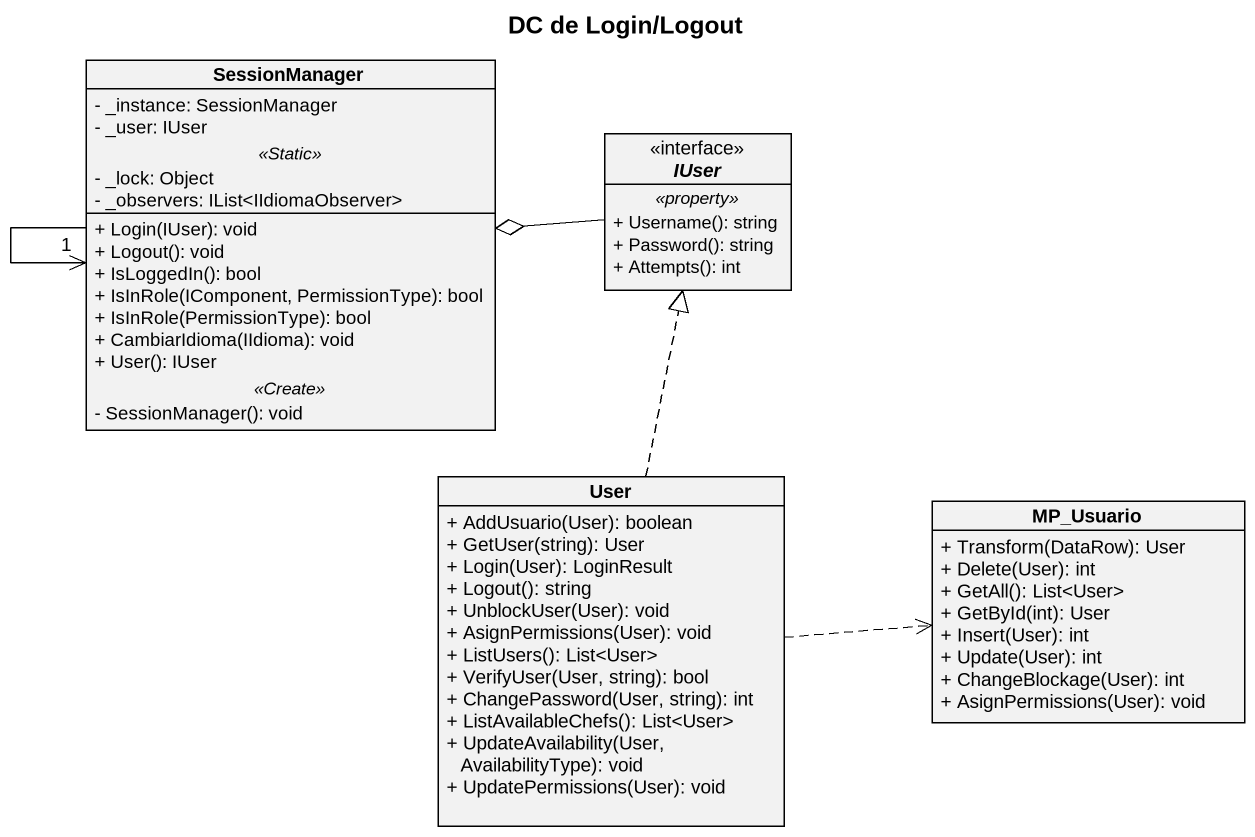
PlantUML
@startuml
title DC de Login/Logout
hide circle
hide empty members
skinparam classAttributeIconSize 0
class SessionManager {
  - _instance: SessionManager
  - _user: IUser
  .. <<Static>> ..
  - _lock: Object
  - _observers: IList<IIdiomaObserver>
  --
  + Login(IUser): void
  + Logout(): void
  + IsLoggedIn(): bool
  + IsInRole(IComponent, PermissionType): bool
  + IsInRole(PermissionType): bool
  + CambiarIdioma(IIdioma): void
  + User(): IUser
  .. <<Create>> ..
  - SessionManager(): void
}
interface IUser {
  .. <<property>> ..
  + Username(): string
  + Password(): string
  + Attempts(): int
}
class User {
  + AddUsuario(User): boolean
  + GetUser(string): User
  + Login(User): LoginResult
  + Logout(): string
  + UnblockUser(User): void
  + AsignPermissions(User): void
  + ListUsers(): List<User>
  + VerifyUser(User, string): bool
  + ChangePassword(User, string): int
  + ListAvailableChefs(): List<User>
  + UpdateAvailability(User, AvailabilityType): void
  + UpdatePermissions(User): void
}
class MP_Usuario {
  + Transform(DataRow): User
  + Delete(User): int
  + GetAll(): List<User>
  + GetById(int): User
  + Insert(User): int
  + Update(User): int
  + ChangeBlockage(User): int
  + AsignPermissions(User): void
}
SessionManager --> "1" SessionManager
IUser -left-o SessionManager
User .up.|> IUser
User .right.> MP_Usuario
@enduml
